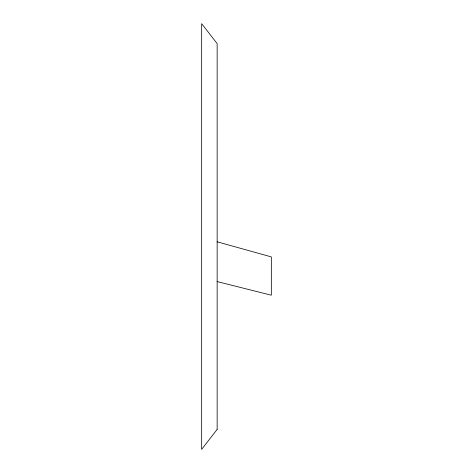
<?xml version="1.0" encoding="UTF-8"?>
<svg xmlns="http://www.w3.org/2000/svg" width="473" height="473" viewBox="0 0 473 473"><rect width="100%" height="100%" fill="white"/><g stroke="black" fill="none" stroke-linecap="round" stroke-linejoin="round"><path stroke-width="0.71" d="M217.148 281.583L271.331 295.205L271.331 256.892L217.148 241.809M217.148 429.395L201.669 449.35L201.669 23.65L217.148 43.605L217.148 429.395"/></g></svg>
